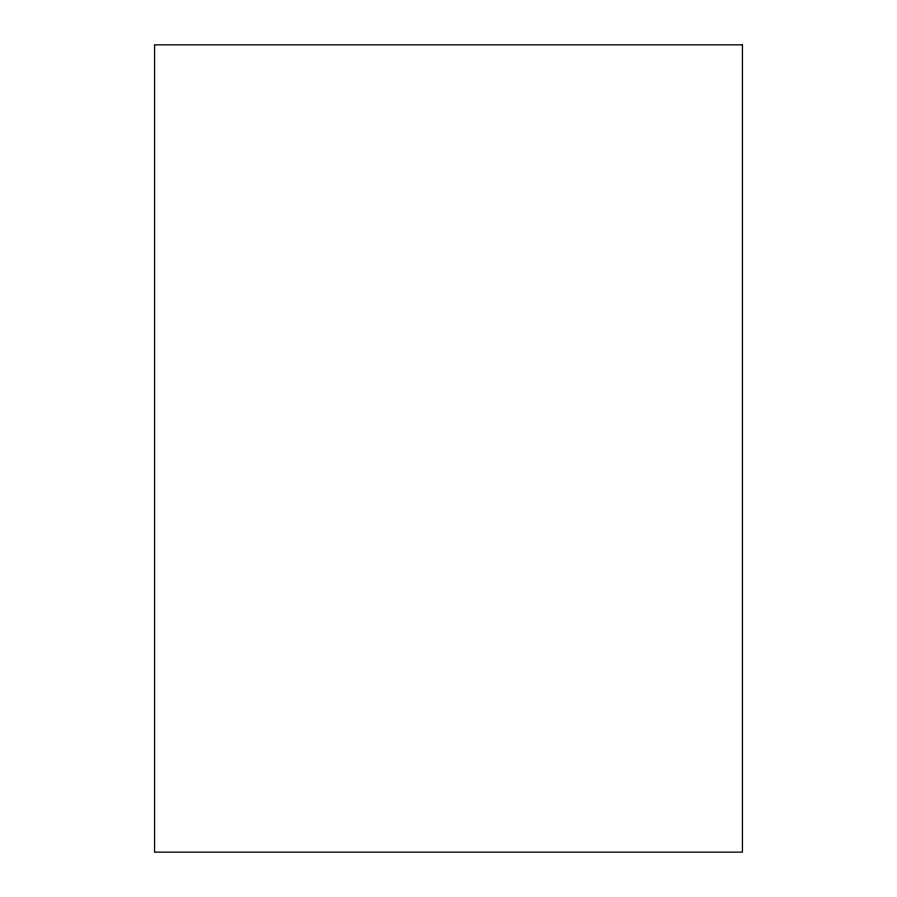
<?xml version="1.0" encoding="UTF-8"?>
<svg xmlns="http://www.w3.org/2000/svg" width="897" height="897" viewBox="0 0 897 897"><rect width="100%" height="100%" fill="white"/><g stroke="black" fill="none" stroke-linecap="round" stroke-linejoin="round"><path stroke-width="1.35" d="M742.436 44.85L154.564 44.85L154.564 852.15L742.436 852.15L742.436 44.85"/></g></svg>
